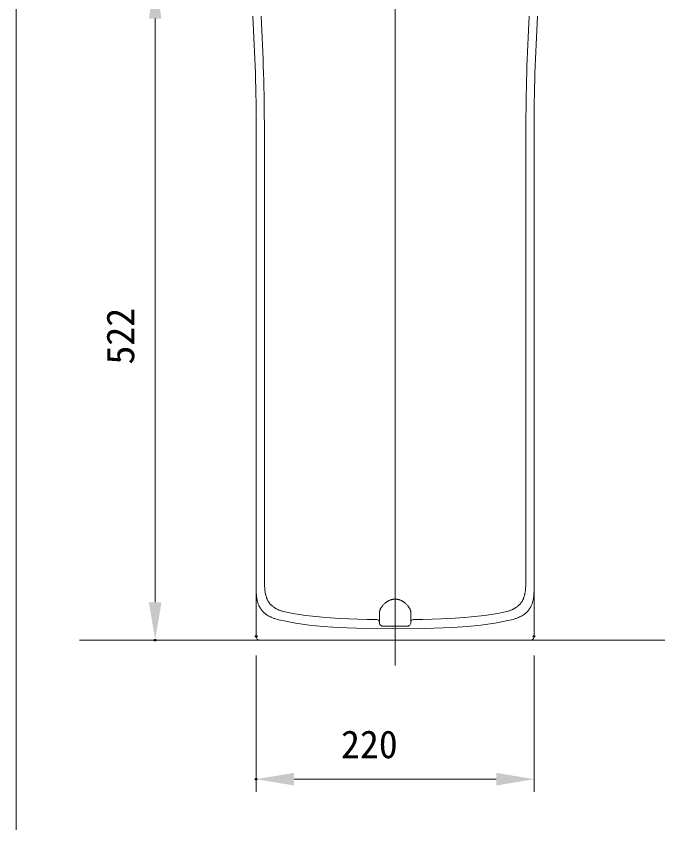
# Model space of a CAD drawing. Units: millimetres, scale not verified. Extents: x -203 to 203, y -143 to 143.
# Drawn here: x -47 to 3.8, y -109 to -44.6 of the extents above; entities that cross this region are included whole.
import ezdxf
from ezdxf.enums import TextEntityAlignment as Align

# ---------------------------------------------------------------- set-up
doc = ezdxf.new("R2010")
doc.units = ezdxf.units.MM
doc.header["$LTSCALE"] = 0.25
doc.header["$PDMODE"] = 32
doc.header["$PDSIZE"] = 0.125
for name, color, linetype, lineweight in [('0-1_DIMENSION_LINES$02_DIMENSI', 7, 'Continuous', 18), ('0-8_DIMENSION_LINES$03_LINES', 7, 'Continuous', 18), ('0-9_DIMENSION_LINES$04_SUB_LIN', 4, 'Continuous', 18), ('0-A_DIMENSION_LINES$01_CENTER_', 7, 'Continuous', 18)]:
    doc.layers.add(name, color=color, linetype=linetype, lineweight=lineweight)
doc.layers.add('0-2_DEFPOINTS', color=7, linetype='Continuous')
doc.styles.add('ＭＳ ゴシック', font='')
doc.styles.get('ＭＳ ゴシック').set_extended_font_data('MS Gothic')

# ---------------------------------------------------------------- blocks, each defined once
blk = doc.blocks.new('D13')
at = {"layer": '0-1_DIMENSION_LINES$02_DIMENSI'}
for p, q in [((181.025, 106.7), (173, 106.7)), ((174, 103.7002), (174, 57.4998)), ((172.5, 54.5), (173, 54.5))]:
    blk.add_line(p, q, dxfattribs=at)
for points in [[(174.5, 103.7002), (173.5, 103.7002), (174, 106.7)], [(173.5, 57.4998), (174.5, 57.4998), (174, 54.5)]]:
    blk.add_solid(points, dxfattribs=at)
at = {"layer": '0-2_DEFPOINTS'}
for p in [(182.525, 106.7), (174, 54.5)]:
    blk.add_point(p, dxfattribs=at)
at = {"layer": '0-1_DIMENSION_LINES$02_DIMENSI', "style": 'ＭＳ ゴシック'}
blk.add_text('522', height=2.199, rotation=90, dxfattribs=at).set_placement((173, 76.3143), align=Align.BOTTOM_LEFT)
blk = doc.blocks.new('D14')
at = {"layer": '0-1_DIMENSION_LINES$02_DIMENSI'}
for p, q in [((182, 53.3), (182, 42.5)), ((204, 53.3), (204, 42.5)), ((201.0002, 43.5), (184.9998, 43.5))]:
    blk.add_line(p, q, dxfattribs=at)
for points in [[(184.9998, 44), (184.9998, 43), (182, 43.5)], [(201.0002, 43), (201.0002, 44), (204, 43.5)]]:
    blk.add_solid(points, dxfattribs=at)
at = {"layer": '0-2_DEFPOINTS'}
for p in [(182, 54.8), (204, 54.8), (182, 43.5)]:
    blk.add_point(p, dxfattribs=at)
at = {"layer": '0-1_DIMENSION_LINES$02_DIMENSI', "style": 'ＭＳ ゴシック'}
blk.add_text('220', height=2.199, dxfattribs=at).set_placement((188.7143, 44.5), align=Align.BOTTOM_LEFT)

msp = doc.modelspace()

# ---------------------------------------------------------------- linework, layer by layer
at = {"layer": '0-8_DIMENSION_LINES$03_LINES'}
for p, q in [((-47, 133), (-47, -109)), ((-28, -53.6512), (-28, -90.0083)), ((-6, -53.6512), (-6, -90.0083)), ((-28, -90.0375), (-28, -93.7)), ((-27.3371, -89.6041), (-27.3345, -89.728)), ((-27.3345, -89.728), (-27.3289, -89.8518)), ((-27.3289, -89.8518), (-27.3211, -89.9614)), ((-27.3211, -89.9614), (-27.3102, -90.0708)), ((-27.3102, -90.0708), (-27.2963, -90.1764)), ((-6.6898, -90.0708), (-6.7037, -90.1764)), ((-6.6789, -89.9614), (-6.6898, -90.0708)), ((-6.6711, -89.8518), (-6.6789, -89.9614)), ((-6.6655, -89.728), (-6.6711, -89.8518)), ((-6.6629, -89.6041), (-6.6655, -89.728)), ((-6, -90.0375), (-6, -93.7)), ((-27.2963, -90.1764), (-27.288, -90.2289)), ((-27.288, -90.2289), (-27.2788, -90.2813)), ((-27.2788, -90.2813), (-27.2698, -90.3272)), ((-27.2698, -90.3272), (-27.26, -90.3729)), ((-27.26, -90.3729), (-27.2493, -90.4183)), ((-27.2493, -90.4183), (-27.2377, -90.4636)), ((-27.2377, -90.4636), (-27.2256, -90.5071)), ((-27.2256, -90.5071), (-27.2125, -90.5504)), ((-27.2125, -90.5504), (-27.1986, -90.5934)), ((-27.1986, -90.5934), (-27.1836, -90.636)), ((-27.1836, -90.636), (-27.1679, -90.6775)), ((-27.1679, -90.6775), (-27.1512, -90.7186)), ((-27.1512, -90.7186), (-27.1335, -90.7593)), ((-27.1335, -90.7593), (-27.1147, -90.7994)), ((-6.8665, -90.7593), (-6.8853, -90.7994)), ((-6.8488, -90.7186), (-6.8665, -90.7593)), ((-6.8321, -90.6775), (-6.8488, -90.7186)), ((-6.8164, -90.636), (-6.8321, -90.6775)), ((-6.8014, -90.5934), (-6.8164, -90.636)), ((-6.7875, -90.5504), (-6.8014, -90.5934)), ((-6.7744, -90.5071), (-6.7875, -90.5504)), ((-6.7623, -90.4636), (-6.7744, -90.5071)), ((-6.7507, -90.4183), (-6.7623, -90.4636)), ((-6.74, -90.3729), (-6.7507, -90.4183)), ((-6.7302, -90.3272), (-6.74, -90.3729)), ((-6.7212, -90.2813), (-6.7302, -90.3272)), ((-6.712, -90.2289), (-6.7212, -90.2813)), ((-6.7037, -90.1764), (-6.712, -90.2289)), ((-27.1147, -90.7994), (-27.095, -90.8387)), ((-27.095, -90.8387), (-27.0743, -90.8774)), ((-27.0743, -90.8774), (-27.0526, -90.9155)), ((-27.0526, -90.9155), (-27.0297, -90.953)), ((-27.0297, -90.953), (-27.0084, -90.9859)), ((-27.0084, -90.9859), (-26.9862, -91.0183)), ((-26.9862, -91.0183), (-26.9632, -91.0501)), ((-26.9632, -91.0501), (-26.9393, -91.0813)), ((-26.9393, -91.0813), (-26.9134, -91.1134)), ((-26.9134, -91.1134), (-26.8865, -91.1447)), ((-26.8865, -91.1447), (-26.8588, -91.1754)), ((-26.8588, -91.1754), (-26.8302, -91.2052)), ((-26.8302, -91.2052), (-26.8002, -91.2349)), ((-26.8002, -91.2349), (-26.7693, -91.2638)), ((-26.7693, -91.2638), (-26.7377, -91.2918)), ((-26.7377, -91.2918), (-26.7054, -91.3189)), ((-26.7054, -91.3189), (-26.6707, -91.3465)), ((-26.6707, -91.3465), (-26.6353, -91.3732)), ((-26.6353, -91.3732), (-26.5992, -91.3989)), ((-26.5992, -91.3989), (-26.5625, -91.4237)), ((-7.4008, -91.3989), (-7.4375, -91.4237)), ((-7.3647, -91.3732), (-7.4008, -91.3989)), ((-7.3293, -91.3465), (-7.3647, -91.3732)), ((-7.2946, -91.3189), (-7.3293, -91.3465)), ((-7.2623, -91.2918), (-7.2946, -91.3189)), ((-7.2307, -91.2638), (-7.2623, -91.2918)), ((-7.1998, -91.2349), (-7.2307, -91.2638)), ((-7.1698, -91.2052), (-7.1998, -91.2349)), ((-7.1412, -91.1754), (-7.1698, -91.2052)), ((-7.1135, -91.1447), (-7.1412, -91.1754)), ((-7.0866, -91.1134), (-7.1135, -91.1447)), ((-7.0607, -91.0813), (-7.0866, -91.1134)), ((-7.0368, -91.0501), (-7.0607, -91.0813)), ((-7.0138, -91.0183), (-7.0368, -91.0501)), ((-6.9916, -90.9859), (-7.0138, -91.0183)), ((-6.9703, -90.953), (-6.9916, -90.9859)), ((-6.9474, -90.9155), (-6.9703, -90.953)), ((-6.9257, -90.8774), (-6.9474, -90.9155)), ((-6.905, -90.8387), (-6.9257, -90.8774)), ((-6.8853, -90.7994), (-6.905, -90.8387)), ((-26.5625, -91.4237), (-26.5252, -91.4476)), ((-26.5252, -91.4476), (-26.4873, -91.4707)), ((-26.4873, -91.4707), (-26.4489, -91.4929)), ((-26.4489, -91.4929), (-26.4101, -91.5142)), ((-26.4101, -91.5142), (-26.3698, -91.5352)), ((-26.3698, -91.5352), (-26.3292, -91.5553)), ((-26.3292, -91.5553), (-26.2881, -91.5746)), ((-26.2881, -91.5746), (-26.2467, -91.5931)), ((-26.2467, -91.5931), (-26.198, -91.6137)), ((-26.198, -91.6137), (-26.1489, -91.6334)), ((-26.1489, -91.6334), (-26.0994, -91.6521)), ((-26.0994, -91.6521), (-26.0495, -91.6698)), ((-26.0495, -91.6698), (-25.9968, -91.6875)), ((-25.9968, -91.6875), (-25.9437, -91.7043)), ((-25.9437, -91.7043), (-25.8369, -91.7351)), ((-25.8369, -91.7351), (-25.724, -91.7639)), ((-25.724, -91.7639), (-25.6103, -91.7894)), ((-25.6103, -91.7894), (-25.1078, -91.8867)), ((-25.1078, -91.8867), (-24.5953, -91.9715)), ((-24.5953, -91.9715), (-24.0737, -92.0448)), ((-24.0737, -92.0448), (-23.5438, -92.1081)), ((-9.9263, -92.0448), (-10.4562, -92.1081)), ((-9.4047, -91.9715), (-9.9263, -92.0448)), ((-8.8922, -91.8867), (-9.4047, -91.9715)), ((-8.3897, -91.7894), (-8.8922, -91.8867)), ((-8.276, -91.7639), (-8.3897, -91.7894)), ((-8.1631, -91.7351), (-8.276, -91.7639)), ((-8.0563, -91.7043), (-8.1631, -91.7351)), ((-8.0032, -91.6875), (-8.0563, -91.7043)), ((-7.9505, -91.6698), (-8.0032, -91.6875)), ((-7.9006, -91.6521), (-7.9505, -91.6698)), ((-7.8511, -91.6334), (-7.9006, -91.6521)), ((-7.802, -91.6137), (-7.8511, -91.6334)), ((-7.7533, -91.5931), (-7.802, -91.6137)), ((-7.7119, -91.5746), (-7.7533, -91.5931)), ((-7.6708, -91.5553), (-7.7119, -91.5746)), ((-7.6302, -91.5352), (-7.6708, -91.5553)), ((-7.5899, -91.5142), (-7.6302, -91.5352)), ((-7.5511, -91.4929), (-7.5899, -91.5142)), ((-7.5127, -91.4707), (-7.5511, -91.4929)), ((-7.4748, -91.4476), (-7.5127, -91.4707)), ((-7.4375, -91.4237), (-7.4748, -91.4476)), ((-23.5438, -92.1081), (-22.4803, -92.2075)), ((-22.4803, -92.2075), (-21.3935, -92.2793)), ((-21.3935, -92.2793), (-19.205, -92.3612)), ((-19.205, -92.3612), (-18.4391, -92.3752)), ((-18.25, -92.5575), (-18.25, -92.5992)), ((-15.75, -92.5575), (-15.75, -92.5992)), ((-14.795, -92.3612), (-15.5609, -92.3752)), ((-12.6065, -92.2793), (-14.795, -92.3612)), ((-11.5197, -92.2075), (-12.6065, -92.2793)), ((-10.4562, -92.1081), (-11.5197, -92.2075)), ((-17.949, -92.9), (-17, -92.9)), ((-16.051, -92.9), (-17, -92.9)), ((-42, -94), (63.46, -94)), ((-17, -94), (-27.7, -94)), ((-17, -94), (-6.3, -94))]:
    msp.add_line(p, q, dxfattribs=at)
for centre, radius, start, end in [((-178, -53.6512), 150, 0, 3.45559), ((144, -53.6512), 150, 176.54441, 180), ((-18.4353, -92.5605), 0.1853, 0.92562, 91.1567), ((-17.95, -92.6), 0.3, 179.84019, 270.19335), ((-16.05, -92.6), 0.3, 269.80665, 0.15981), ((-15.5647, -92.5605), 0.1853, 88.8433, 179.07438), ((-27.7, -93.7), 0.3, 180, 270.00001), ((-6.3, -93.7), 0.3, 269.99999, 360)]:
    msp.add_arc(centre, radius, start, end, dxfattribs=at)
at = {"layer": '0-9_DIMENSION_LINES$04_SUB_LIN'}
for p, q in [((-27.3536, -53.6499), (-27.3371, -89.6041)), ((-6.6464, -53.6499), (-6.6629, -89.6041)), ((-28, -90.0083), (-27.9984, -90.1465)), ((-6, -90.0083), (-6.0016, -90.1465)), ((-27.9984, -90.1465), (-27.9933, -90.2845)), ((-27.9933, -90.2845), (-27.9844, -90.4178)), ((-27.9844, -90.4178), (-27.9783, -90.4843)), ((-27.9783, -90.4843), (-27.9711, -90.5506)), ((-27.9711, -90.5506), (-27.9636, -90.6094)), ((-27.9636, -90.6094), (-27.9551, -90.668)), ((-27.9551, -90.668), (-27.9454, -90.7264)), ((-27.9454, -90.7264), (-27.9345, -90.7846)), ((-17.2081, -90.7719), (-17.2287, -90.7758)), ((-17.1874, -90.7685), (-17.2081, -90.7719)), ((-17.1666, -90.7656), (-17.1874, -90.7685)), ((-17.1458, -90.7631), (-17.1666, -90.7656)), ((-17.125, -90.7611), (-17.1458, -90.7631)), ((-17.1041, -90.7596), (-17.125, -90.7611)), ((-17.0833, -90.7586), (-17.1041, -90.7596)), ((-17.0624, -90.758), (-17.0833, -90.7586)), ((-17.0416, -90.758), (-17.0624, -90.758)), ((-17.0208, -90.7585), (-17.0416, -90.758)), ((-17, -90.7595), (-17.0208, -90.7585)), ((-17, -90.7595), (-16.9792, -90.7585)), ((-16.9792, -90.7585), (-16.9584, -90.758)), ((-16.9584, -90.758), (-16.9376, -90.758)), ((-16.9376, -90.758), (-16.9167, -90.7586)), ((-16.9167, -90.7586), (-16.8959, -90.7596)), ((-16.8959, -90.7596), (-16.875, -90.7611)), ((-16.875, -90.7611), (-16.8542, -90.7631)), ((-16.8542, -90.7631), (-16.8334, -90.7656)), ((-16.8334, -90.7656), (-16.8126, -90.7685)), ((-16.8126, -90.7685), (-16.7919, -90.7719)), ((-16.7919, -90.7719), (-16.7713, -90.7758)), ((-6.0546, -90.7264), (-6.0655, -90.7846)), ((-6.0449, -90.668), (-6.0546, -90.7264)), ((-6.0364, -90.6094), (-6.0449, -90.668)), ((-6.0289, -90.5506), (-6.0364, -90.6094)), ((-6.0217, -90.4843), (-6.0289, -90.5506)), ((-6.0156, -90.4178), (-6.0217, -90.4843)), ((-6.0067, -90.2845), (-6.0156, -90.4178)), ((-6.0016, -90.1465), (-6.0067, -90.2845)), ((-27.9345, -90.7846), (-27.9239, -90.8355)), ((-27.9239, -90.8355), (-27.9123, -90.8862)), ((-27.9123, -90.8862), (-27.8997, -90.9366)), ((-27.8997, -90.9366), (-27.8859, -90.9868)), ((-27.8859, -90.9868), (-27.8715, -91.0352)), ((-27.8715, -91.0352), (-27.8559, -91.0833)), ((-27.8559, -91.0833), (-27.8392, -91.131)), ((-27.8392, -91.131), (-27.8212, -91.1783)), ((-27.8212, -91.1783), (-27.8023, -91.2244)), ((-27.8023, -91.2244), (-27.7822, -91.27)), ((-27.7822, -91.27), (-27.7609, -91.3151)), ((-27.7609, -91.3151), (-27.7383, -91.3596)), ((-27.7383, -91.3596), (-27.717, -91.3989)), ((-27.717, -91.3989), (-27.6946, -91.4377)), ((-18.094, -91.4027), (-18.1097, -91.4277)), ((-18.0775, -91.3776), (-18.094, -91.4027)), ((-18.0603, -91.3526), (-18.0775, -91.3776)), ((-18.0308, -91.3123), (-18.0603, -91.3526)), ((-17.9994, -91.2722), (-18.0308, -91.3123)), ((-17.9661, -91.2326), (-17.9994, -91.2722)), ((-17.931, -91.1935), (-17.9661, -91.2326)), ((-17.8939, -91.155), (-17.931, -91.1935)), ((-17.8551, -91.1173), (-17.8939, -91.155)), ((-17.8144, -91.0804), (-17.8551, -91.1173)), ((-17.7934, -91.0624), (-17.8144, -91.0804)), ((-17.7719, -91.0446), (-17.7934, -91.0624)), ((-17.7505, -91.0274), (-17.7719, -91.0446)), ((-17.7286, -91.0105), (-17.7505, -91.0274)), ((-17.7063, -90.9939), (-17.7286, -91.0105)), ((-17.6837, -90.9777), (-17.7063, -90.9939)), ((-17.6606, -90.9618), (-17.6837, -90.9777)), ((-17.6371, -90.9463), (-17.6606, -90.9618)), ((-17.6132, -90.9312), (-17.6371, -90.9463)), ((-17.5889, -90.9166), (-17.6132, -90.9312)), ((-17.5584, -90.8991), (-17.5889, -90.9166)), ((-17.5273, -90.8825), (-17.5584, -90.8991)), ((-17.4958, -90.8666), (-17.5273, -90.8825)), ((-17.4637, -90.8516), (-17.4958, -90.8666)), ((-17.4311, -90.8375), (-17.4637, -90.8516)), ((-17.398, -90.8244), (-17.4311, -90.8375)), ((-17.3645, -90.8123), (-17.398, -90.8244)), ((-17.3305, -90.8013), (-17.3645, -90.8123)), ((-17.3104, -90.7954), (-17.3305, -90.8013)), ((-17.2901, -90.7898), (-17.3104, -90.7954)), ((-17.2698, -90.7847), (-17.2901, -90.7898)), ((-17.2493, -90.78), (-17.2698, -90.7847)), ((-17.2287, -90.7758), (-17.2493, -90.78)), ((-16.7713, -90.7758), (-16.7507, -90.78)), ((-16.7507, -90.78), (-16.7302, -90.7847)), ((-16.7302, -90.7847), (-16.7099, -90.7898)), ((-16.7099, -90.7898), (-16.6896, -90.7954)), ((-16.6896, -90.7954), (-16.6695, -90.8013)), ((-16.6695, -90.8013), (-16.6355, -90.8123)), ((-16.6355, -90.8123), (-16.602, -90.8244)), ((-16.602, -90.8244), (-16.5689, -90.8375)), ((-16.5689, -90.8375), (-16.5363, -90.8516)), ((-16.5363, -90.8516), (-16.5042, -90.8666)), ((-16.5042, -90.8666), (-16.4727, -90.8825)), ((-16.4727, -90.8825), (-16.4416, -90.8991)), ((-16.4416, -90.8991), (-16.4111, -90.9166)), ((-16.4111, -90.9166), (-16.3868, -90.9312)), ((-16.3868, -90.9312), (-16.3629, -90.9463)), ((-16.3629, -90.9463), (-16.3394, -90.9618)), ((-16.3394, -90.9618), (-16.3163, -90.9777)), ((-16.3163, -90.9777), (-16.2937, -90.9939)), ((-16.2937, -90.9939), (-16.2714, -91.0105)), ((-16.2714, -91.0105), (-16.2495, -91.0274)), ((-16.2495, -91.0274), (-16.2281, -91.0446)), ((-16.2281, -91.0446), (-16.2066, -91.0624)), ((-16.2066, -91.0624), (-16.1856, -91.0804)), ((-16.1856, -91.0804), (-16.1449, -91.1173)), ((-16.1449, -91.1173), (-16.1061, -91.155)), ((-16.1061, -91.155), (-16.069, -91.1935)), ((-16.069, -91.1935), (-16.0339, -91.2326)), ((-16.0339, -91.2326), (-16.0006, -91.2722)), ((-16.0006, -91.2722), (-15.9692, -91.3123)), ((-15.9692, -91.3123), (-15.9397, -91.3526)), ((-15.9397, -91.3526), (-15.9225, -91.3776)), ((-15.9225, -91.3776), (-15.906, -91.4027)), ((-15.906, -91.4027), (-15.8903, -91.4277)), ((-6.283, -91.3989), (-6.3054, -91.4377)), ((-6.2617, -91.3596), (-6.283, -91.3989)), ((-6.2391, -91.3151), (-6.2617, -91.3596)), ((-6.2178, -91.27), (-6.2391, -91.3151)), ((-6.1977, -91.2244), (-6.2178, -91.27)), ((-6.1788, -91.1783), (-6.1977, -91.2244)), ((-6.1608, -91.131), (-6.1788, -91.1783)), ((-6.1441, -91.0833), (-6.1608, -91.131)), ((-6.1285, -91.0352), (-6.1441, -91.0833)), ((-6.1141, -90.9868), (-6.1285, -91.0352)), ((-6.1003, -90.9366), (-6.1141, -90.9868)), ((-6.0877, -90.8862), (-6.1003, -90.9366)), ((-6.0761, -90.8355), (-6.0877, -90.8862)), ((-6.0655, -90.7846), (-6.0761, -90.8355)), ((-27.6946, -91.4377), (-27.6712, -91.4758)), ((-27.6712, -91.4758), (-27.6468, -91.5133)), ((-27.6468, -91.5133), (-27.62, -91.5522)), ((-27.62, -91.5522), (-27.592, -91.5904)), ((-27.592, -91.5904), (-27.5629, -91.6277)), ((-27.5629, -91.6277), (-27.5328, -91.6641)), ((-27.5328, -91.6641), (-27.5014, -91.6999)), ((-27.5014, -91.6999), (-27.4689, -91.7349)), ((-27.4689, -91.7349), (-27.4355, -91.7689)), ((-27.4355, -91.7689), (-27.4012, -91.8019)), ((-27.4012, -91.8019), (-27.3667, -91.8333)), ((-27.3667, -91.8333), (-27.3315, -91.8638)), ((-27.3315, -91.8638), (-27.2954, -91.8933)), ((-27.2954, -91.8933), (-27.2587, -91.9219)), ((-27.2587, -91.9219), (-27.2155, -91.9538)), ((-27.2155, -91.9538), (-27.1714, -91.9845)), ((-27.1714, -91.9845), (-27.1266, -92.014)), ((-27.1266, -92.014), (-27.081, -92.0423)), ((-27.081, -92.0423), (-27.0372, -92.0682)), ((-18.2495, -91.8339), (-18.25, -91.8516)), ((-18.2485, -91.816), (-18.2495, -91.8339)), ((-18.2469, -91.798), (-18.2485, -91.816)), ((-18.2448, -91.7798), (-18.2469, -91.798)), ((-18.242, -91.7615), (-18.2448, -91.7798)), ((-18.2387, -91.743), (-18.242, -91.7615)), ((-18.2349, -91.7245), (-18.2387, -91.743)), ((-18.2305, -91.7058), (-18.2349, -91.7245)), ((-18.2256, -91.687), (-18.2305, -91.7058)), ((-18.2201, -91.6681), (-18.2256, -91.687)), ((-18.2141, -91.6491), (-18.2201, -91.6681)), ((-18.2076, -91.63), (-18.2141, -91.6491)), ((-18.2006, -91.6109), (-18.2076, -91.63)), ((-18.1931, -91.5917), (-18.2006, -91.6109)), ((-18.185, -91.5724), (-18.1931, -91.5917)), ((-18.1765, -91.5531), (-18.185, -91.5724)), ((-18.1648, -91.5281), (-18.1765, -91.5531)), ((-18.1522, -91.503), (-18.1648, -91.5281)), ((-18.1388, -91.478), (-18.1522, -91.503)), ((-18.1247, -91.4529), (-18.1388, -91.478)), ((-18.1097, -91.4277), (-18.1247, -91.4529)), ((-15.8903, -91.4277), (-15.8753, -91.4529)), ((-15.8753, -91.4529), (-15.8612, -91.478)), ((-15.8612, -91.478), (-15.8478, -91.503)), ((-15.8478, -91.503), (-15.8352, -91.5281)), ((-15.8352, -91.5281), (-15.8235, -91.5531)), ((-15.8235, -91.5531), (-15.815, -91.5724)), ((-15.815, -91.5724), (-15.8069, -91.5917)), ((-15.8069, -91.5917), (-15.7994, -91.6109)), ((-15.7994, -91.6109), (-15.7924, -91.63)), ((-15.7924, -91.63), (-15.7859, -91.6491)), ((-15.7859, -91.6491), (-15.7799, -91.6681)), ((-15.7799, -91.6681), (-15.7744, -91.687)), ((-15.7744, -91.687), (-15.7695, -91.7058)), ((-15.7695, -91.7058), (-15.7651, -91.7245)), ((-15.7651, -91.7245), (-15.7613, -91.743)), ((-15.7613, -91.743), (-15.758, -91.7615)), ((-15.758, -91.7615), (-15.7552, -91.7798)), ((-15.7552, -91.7798), (-15.7531, -91.798)), ((-15.7531, -91.798), (-15.7515, -91.816)), ((-15.7515, -91.816), (-15.7505, -91.8339)), ((-15.7505, -91.8339), (-15.75, -91.8516)), ((-15.75, -91.8557), (-15.75, -91.8555)), ((-15.75, -92.5575), (-15.75, -91.8557)), ((-6.919, -92.0423), (-6.9628, -92.0682)), ((-6.8734, -92.014), (-6.919, -92.0423)), ((-6.8286, -91.9845), (-6.8734, -92.014)), ((-6.7845, -91.9538), (-6.8286, -91.9845)), ((-6.7413, -91.9219), (-6.7845, -91.9538)), ((-6.7046, -91.8933), (-6.7413, -91.9219)), ((-6.6685, -91.8638), (-6.7046, -91.8933)), ((-6.6333, -91.8333), (-6.6685, -91.8638)), ((-6.5988, -91.8019), (-6.6333, -91.8333)), ((-6.5645, -91.7689), (-6.5988, -91.8019)), ((-6.5311, -91.7349), (-6.5645, -91.7689)), ((-6.4986, -91.6999), (-6.5311, -91.7349)), ((-6.4672, -91.6641), (-6.4986, -91.6999)), ((-6.4371, -91.6277), (-6.4672, -91.6641)), ((-6.408, -91.5904), (-6.4371, -91.6277)), ((-6.38, -91.5522), (-6.408, -91.5904)), ((-6.3532, -91.5133), (-6.38, -91.5522)), ((-6.3288, -91.4758), (-6.3532, -91.5133)), ((-6.3054, -91.4377), (-6.3288, -91.4758)), ((-27.0372, -92.0682), (-26.9928, -92.0931)), ((-26.9928, -92.0931), (-26.9478, -92.117)), ((-26.9478, -92.117), (-26.9024, -92.14)), ((-26.9024, -92.14), (-26.8537, -92.1635)), ((-26.8537, -92.1635), (-26.8044, -92.186)), ((-26.8044, -92.186), (-26.7547, -92.2075)), ((-26.7547, -92.2075), (-26.7047, -92.2282)), ((-26.7047, -92.2282), (-26.6455, -92.2513)), ((-26.6455, -92.2513), (-26.5858, -92.2732)), ((-26.5858, -92.2732), (-26.5258, -92.2941)), ((-26.5258, -92.2941), (-26.4654, -92.3139)), ((-26.4654, -92.3139), (-26.3367, -92.3524)), ((-26.3367, -92.3524), (-26.2069, -92.3868)), ((-26.2069, -92.3868), (-26.0694, -92.419)), ((-26.0694, -92.419), (-25.931, -92.4475)), ((-25.931, -92.4475), (-25.4123, -92.5563)), ((-25.4123, -92.5563), (-24.8827, -92.6509)), ((-24.8827, -92.6509), (-24.3432, -92.7329)), ((-9.1173, -92.6509), (-9.6568, -92.7329)), ((-8.5877, -92.5563), (-9.1173, -92.6509)), ((-8.069, -92.4475), (-8.5877, -92.5563)), ((-7.9306, -92.419), (-8.069, -92.4475)), ((-7.7931, -92.3868), (-7.9306, -92.419)), ((-7.6633, -92.3524), (-7.7931, -92.3868)), ((-7.5346, -92.3139), (-7.6633, -92.3524)), ((-7.4742, -92.2941), (-7.5346, -92.3139)), ((-7.4142, -92.2732), (-7.4742, -92.2941)), ((-7.3545, -92.2513), (-7.4142, -92.2732)), ((-7.2953, -92.2282), (-7.3545, -92.2513)), ((-7.2453, -92.2075), (-7.2953, -92.2282)), ((-7.1956, -92.186), (-7.2453, -92.2075)), ((-7.1463, -92.1635), (-7.1956, -92.186)), ((-7.0976, -92.14), (-7.1463, -92.1635)), ((-7.0522, -92.117), (-7.0976, -92.14)), ((-7.0072, -92.0931), (-7.0522, -92.117)), ((-6.9628, -92.0682), (-7.0072, -92.0931)), ((-24.3432, -92.7329), (-23.7948, -92.8036)), ((-23.7948, -92.8036), (-22.6928, -92.9146)), ((-22.6928, -92.9146), (-21.5654, -92.9948)), ((-21.5654, -92.9948), (-19.2923, -93.0862)), ((-19.2923, -93.0862), (-17, -93.113)), ((-14.7077, -93.0862), (-17, -93.113)), ((-12.4346, -92.9948), (-14.7077, -93.0862)), ((-11.3072, -92.9146), (-12.4346, -92.9948)), ((-10.2052, -92.8036), (-11.3072, -92.9146)), ((-9.6568, -92.7329), (-10.2052, -92.8036))]:
    msp.add_line(p, q, dxfattribs=at)
msp.add_lwpolyline([(-18.25, -92.5575), (-18.25, -91.8557), (-18.25, -91.8555)], dxfattribs=at)
for centre, start, end in [((-186.0762, -53.7991), 0.05385, 3.31435), ((152.0762, -53.7991), 176.68565, 179.94615)]:
    msp.add_arc(centre, 158.7227, start, end, dxfattribs=at)
at = {"layer": '0-A_DIMENSION_LINES$01_CENTER_'}
msp.add_line((-17, 7), (-17, -96), dxfattribs=at)

# ---------------------------------------------------------------- block references
at = {"layer": '0-1_DIMENSION_LINES$02_DIMENSI'}
for name in ['D13', 'D14']:
    msp.add_blockref(name, (-210, -148.5), dxfattribs=at)

doc.saveas('drawing.dxf')
